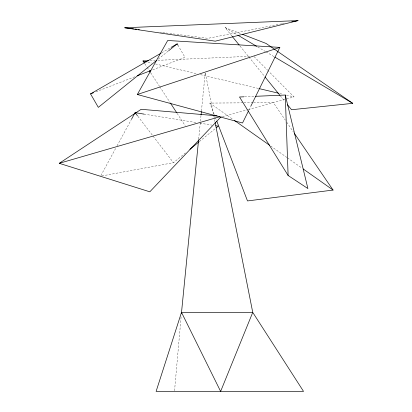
<?xml version="1.0" encoding="UTF-8"?>
<svg xmlns="http://www.w3.org/2000/svg" width="412" height="412" viewBox="0 0 412 412"><rect width="100%" height="100%" fill="white"/><g stroke="black" fill="none" stroke-linecap="round" stroke-linejoin="round"><path stroke-width="0.31" stroke-dasharray="2.06 1.54" d="M174.554 390.761L181.11 316.843M198.666 139.102L201.01 115.442M201.453 110.967L205.186 73.238M248.791 110.303L250.501 106.842M100.858 175.615L115.834 148.073M117.06 145.827L131.119 119.969M101.81 175.945L173.462 162.694L185.415 152.95M199.362 141.579L215.301 128.585M158.223 59.127L168.209 51.088M161.638 52.834L170.527 47.699M95.919 91.799L135.368 76.534M152.703 69.829L184.978 57.335L178.437 46.01M222.336 116.709L247.663 109.705M248.282 109.535L285.969 99.122M286.587 98.947L294.003 96.902L267.954 70.622M281.659 23.824L207.936 38.321L162.21 32.517M282.292 23.695L285.444 23.077M150.066 60.662L155.211 60.435M157.781 60.322L249.724 56.295M244.594 96.779L254.127 96.367M214.235 114.49L209.842 103.088L243.209 102.84M243.847 102.835L252.829 102.768M253.473 102.763L273.362 102.619L285.3 120.108M160.304 32.275L161.576 32.435M143.984 114.103L196.06 122.544M199.872 123.162L211.938 125.119M147.985 62.161L151.729 63.051M155.473 63.942L196.658 73.738M200.402 74.629L258.432 88.436M279.65 93.488L282.771 94.23M286.515 95.12L294.003 96.902M231.951 36.065L225.107 27.604L241.751 34.041M225.107 27.604L237.261 34.814M257.706 46.947L265.441 51.536M265.998 51.866L274.284 56.784M209.842 103.088L232.914 119.372M270.669 146.018L286.922 157.492M287.447 157.863L302.13 168.225M254.029 56.578L267.501 70.169M240.005 46.02L248.462 56.475M248.863 56.969L264.566 76.385M280.268 95.8L284.702 101.275M137.829 116.236L152.708 135.636M153.099 136.145L173.462 162.694M286.752 122.225L293.622 132.298M144.736 63.649L146.832 66.857M147.177 67.393L148.923 70.071M150.663 72.744L159.382 86.118M159.732 86.654L170.192 102.706M177.165 113.408L185.184 125.717M214.461 115.092L215.157 116.895M215.388 117.492L216.542 120.495M205.377 73.233L213.746 115.509M213.874 116.138L214.997 121.818"/><path stroke-width="0.62" d="M181.393 313.656L198.599 139.74M201.071 114.804L201.386 111.606M181.507 312.384L220.626 391.4L252.741 312.384L181.507 312.384L156.107 391.4L303.536 391.4L252.741 312.384L215.121 122.452M248.508 110.88L242.524 123.003L137.32 94.502L167.699 40.489L279.846 47.395L250.784 106.265M131.423 119.408L135.09 112.661L143.984 114.103M221.167 116.673L149.814 191.812L59.251 163.312L141.177 109.298L217.145 115.824M189.896 149.293L198.862 141.986M216.3 127.772L218.293 126.149L215.749 125.737M156.73 60.332L98.324 107.367L90.537 93.885L161.087 53.153M168.709 50.686L177.196 43.852L178.128 45.469M171.083 47.38L177.196 43.852M90.537 93.885L93.524 92.726M137.16 75.839L150.91 70.519M137.32 94.502L279.846 47.395M59.251 163.312L219.761 116.745M298.046 20.6L215.27 41.169L124.743 27.764L298.046 20.6L291.742 21.841M294.348 133.359L333.066 190.061L247.499 200.938L216.774 121.097M242.344 34.273L266.126 43.466L352.749 103.34L291.547 109.736L287.519 104.761M144.391 63.113L142.995 60.971L148.778 60.719M243.961 96.805L239.511 97L288.112 175.481L307.903 188.557L285.269 95.028L255.399 96.315M124.743 27.764L133.632 28.892M134.904 29.051L136.81 29.293M138.077 29.453L139.349 29.618M142.995 60.971L146.739 61.862M259.06 88.585L278.404 93.189M237.817 35.144L256.604 46.288M274.835 57.108L352.749 103.34M234.49 120.479L269.618 145.282M303.181 168.966L333.066 190.061M232.353 36.565L239.197 45.026M264.968 76.884L279.866 95.301M135.09 112.661L137.438 115.726M149.273 70.601L150.318 72.208M170.542 103.242L176.815 112.873M285.269 95.028L288.112 175.481"/></g></svg>
